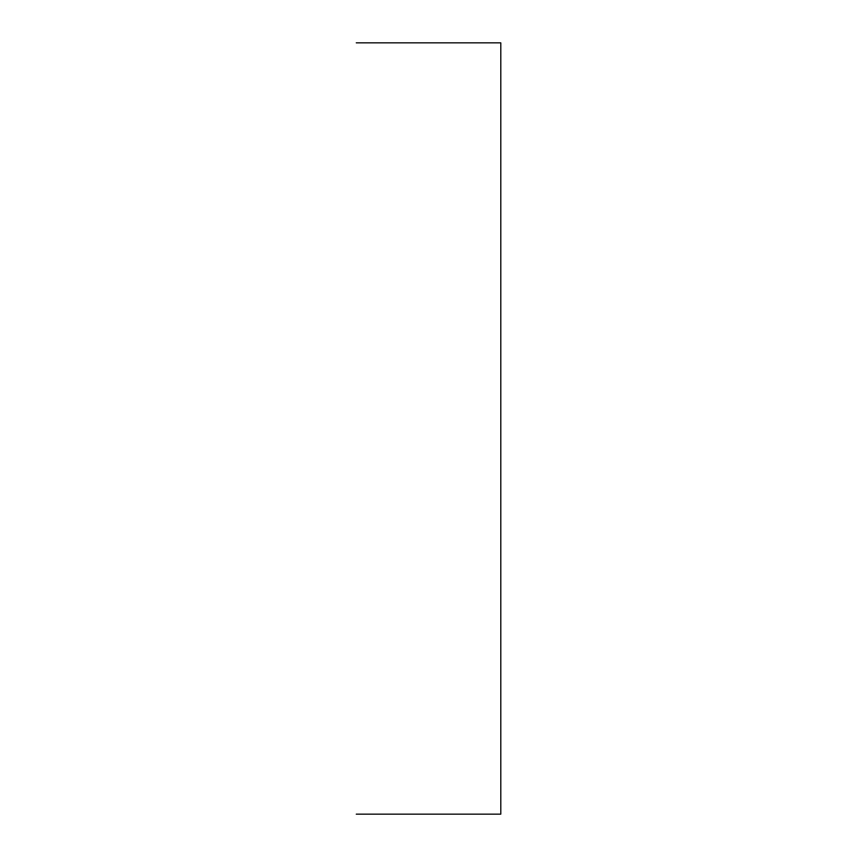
<?xml version="1.0" encoding="UTF-8"?>
<svg xmlns="http://www.w3.org/2000/svg" width="857" height="857" viewBox="0 0 857 857"><rect width="100%" height="100%" fill="white"/><g stroke="black" fill="none" stroke-linecap="round" stroke-linejoin="round"><path stroke-width="1.29" d="M356.191 42.85L500.809 42.85L500.809 814.15L356.191 814.15"/></g></svg>
